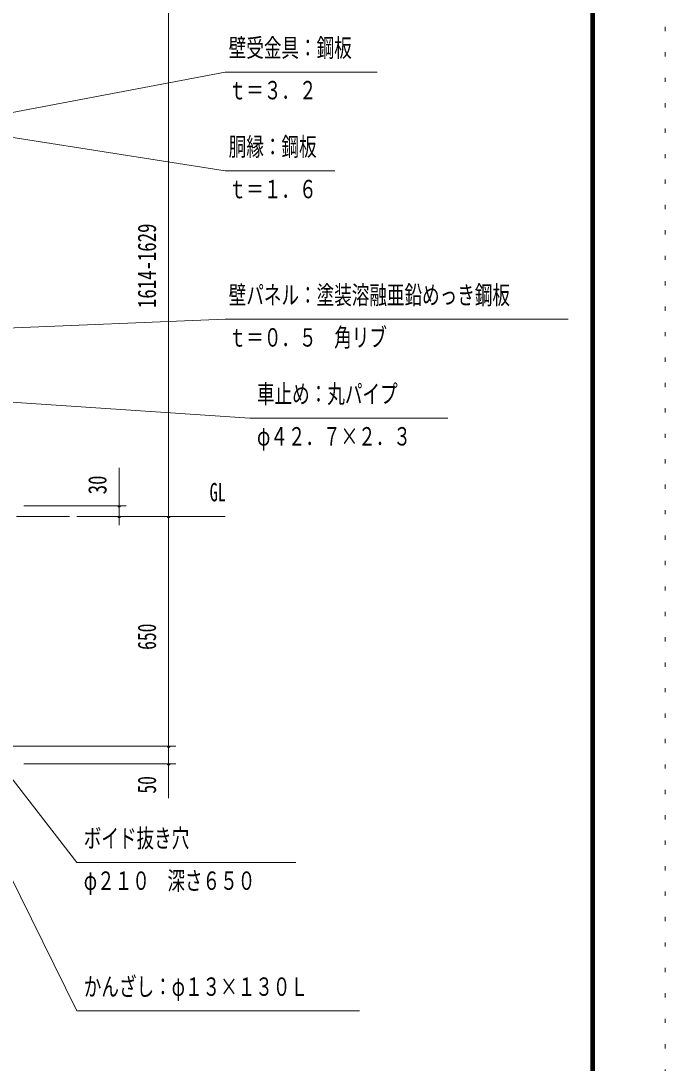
# Model space of a CAD drawing. Units: millimetres, scale not verified. Extents: x -26655 to 26659, y -10500 to 10500.
# Drawn here: x 22102 to 26659, y -2775 to 4602 of the extents above; entities that cross this region are included whole.
import ezdxf
from ezdxf.enums import TextEntityAlignment as Align

# ---------------------------------------------------------------- set-up
doc = ezdxf.new("R2010")
doc.units = ezdxf.units.MM
doc.header["$LTSCALE"] = 60
doc.linetypes.add('USER4', pattern=[3, 0.5, -2.5])
for name, color, linetype, lineweight in [('0-6_2-02BOLD', 7, 'Continuous', 18), ('0-A_2-52DIM', 3, 'Continuous', 18), ('0-C_F-F1PAPER', 5, 'Continuous', 18), ('0-D_F-E_J_ADD', 5, 'USER4', 18)]:
    doc.layers.add(name, color=color, linetype=linetype, lineweight=lineweight)
doc.styles.add('ＭＳ ゴシック', font='')
doc.styles.get('ＭＳ ゴシック').set_extended_font_data('MS Gothic')

msp = doc.modelspace()

# ---------------------------------------------------------------- linework, layer by layer
at = {"layer": '0-6_2-02BOLD'}
msp.add_line((22072.41, 1094.93), (22447.41, 1094.93), dxfattribs=at)
at = {"layer": '0-A_2-52DIM'}
for p, q in [((23147.42, -900.07), (23147.42, 5152.53)), ((23547.42, 4239.93), (21621.71, 3875.22)), ((24622.42, 4239.93), (23547.42, 4239.93)), ((21071.14, 2390.96), (23547.42, 2489.93)), ((23547.42, 2489.93), (25972.42, 2489.93)), ((22797.41, 1032.16), (22797.41, 1439.93)), ((22847.41, 1169.93), (22122.41, 1169.93)), ((22807.41, 1169.93), (22787.41, 1169.93)), ((23547.42, 1094.93), (22497.41, 1094.93)), ((22807.41, 1094.93), (22787.41, 1094.93)), ((23157.42, 1094.93), (23137.42, 1094.93)), ((23197.41, -530.07), (21747.41, -530.07)), ((23157.41, -530.07), (23137.41, -530.07)), ((22122.41, -655.07), (23197.41, -655.07)), ((23157.41, -655.07), (23137.41, -655.07))]:
    msp.add_line(p, q, dxfattribs=at)
for points in [[(21744.69, 3823.93), (23547.42, 3539.93), (24322.42, 3539.93)], [(25122.42, 1789.93), (23722.42, 1789.93), (21365.81, 1948.24)], [(21454.96, -287.37), (22497.41, -2405.07), (24497.41, -2405.07)], [(24047.41, -1355.07), (22497.41, -1355.07), (21653.07, -261.65)]]:
    msp.add_lwpolyline(points, dxfattribs=at)
for centre in [(22797.41, 1169.93), (22797.41, 1094.93), (23147.42, 1094.93), (23147.41, -530.07), (23147.41, -655.07)]:
    msp.add_arc(centre, 10, 180, 0, dxfattribs=at)
at = {"layer": '0-C_F-F1PAPER'}
for points in [[(26158.83, -10000), (26158.83, 10100), (-2541.17, 10100), (-2541.17, -10000)], [(26156.32, -9997.5), (26156.32, 10097.5), (-2538.67, 10097.5), (-2538.67, -9997.5)], [(26153.83, -9995), (-2536.17, -9995), (-2536.17, 10095), (26153.83, 10095)], [(26151.32, -9992.5), (26151.32, 10092.5), (-2533.67, 10092.5), (-2533.67, -9992.5)], [(26148.83, -9990), (-2531.17, -9990), (-2531.17, 10090), (26148.83, 10090)], [(26146.33, -9987.5), (26146.33, 10087.5), (-2528.67, 10087.5), (-2528.67, -9987.5)], [(26143.82, -9985), (-2526.17, -9985), (-2526.17, 10085), (26143.82, 10085)], [(26141.33, -9982.5), (26141.33, 10082.5), (-2523.67, 10082.5), (-2523.67, -9982.5)], [(26138.82, -9980), (26138.82, 10080), (-2521.17, 10080), (-2521.17, -9980)], [(26136.33, -9977.5), (26136.33, 10077.5), (-2518.67, 10077.5), (-2518.67, -9977.5)], [(26133.83, -9975), (-2516.17, -9975), (-2516.17, 10075), (26133.83, 10075)]]:
    msp.add_lwpolyline(points, close=True, dxfattribs=at)
at = {"layer": '0-D_F-E_J_ADD'}
msp.add_lwpolyline([(26658.83, -10500), (-3041.17, -10500), (-3041.17, 10500), (26658.83, 10500)], close=True, dxfattribs=at)

# ---------------------------------------------------------------- texts
at = {"layer": '0-A_2-52DIM', "color": 7, "style": 'ＭＳ ゴシック'}
for s, width, p in [('壁受金具：鋼板', 0.7, (23572.42, 4307.69)), ('ｔ＝３．２', 0.7, (23572.42, 4007.69)), ('胴縁：鋼板', 0.7, (23572.42, 3607.69)), ('ｔ＝１．６', 0.7, (23572.42, 3307.69)), ('壁パネル：塗装溶融亜鉛めっき鋼板', 0.7, (23572.42, 2557.69)), ('ｔ＝０．５\u3000角リブ', 0.7, (23572.42, 2257.69)), ('車止め：丸パイプ', 0.7, (23772.42, 1857.69)), ('φ４２．７×２．３', 0.7, (23772.42, 1557.69)), ('GL', 0.65, (23437.41, 1162.7)), ('ボイド抜き穴', 0.7, (22547.41, -1287.3)), ('φ２１０\u3000深さ６５０', 0.7, (22547.42, -1587.3)), ('かんざし：φ１３×１３０Ｌ', 0.7, (22547.41, -2337.3))]:
    msp.add_text(s, height=130.2, dxfattribs=dict(at, width=width)).set_placement(p, align=Align.BOTTOM_LEFT)
for s, width, p in [('1614-1629', 0.75, (23097.42, 2569.97)), ('30', 0.75, (22747.41, 1251.62)), ('650', 0.7, (23097.41, 150.49)), ('50', 0.7, (23097.41, -866.79))]:
    msp.add_text(s, height=130.2, rotation=90, dxfattribs=dict(at, width=width)).set_placement(p, align=Align.BOTTOM_LEFT)

doc.saveas('drawing.dxf')
